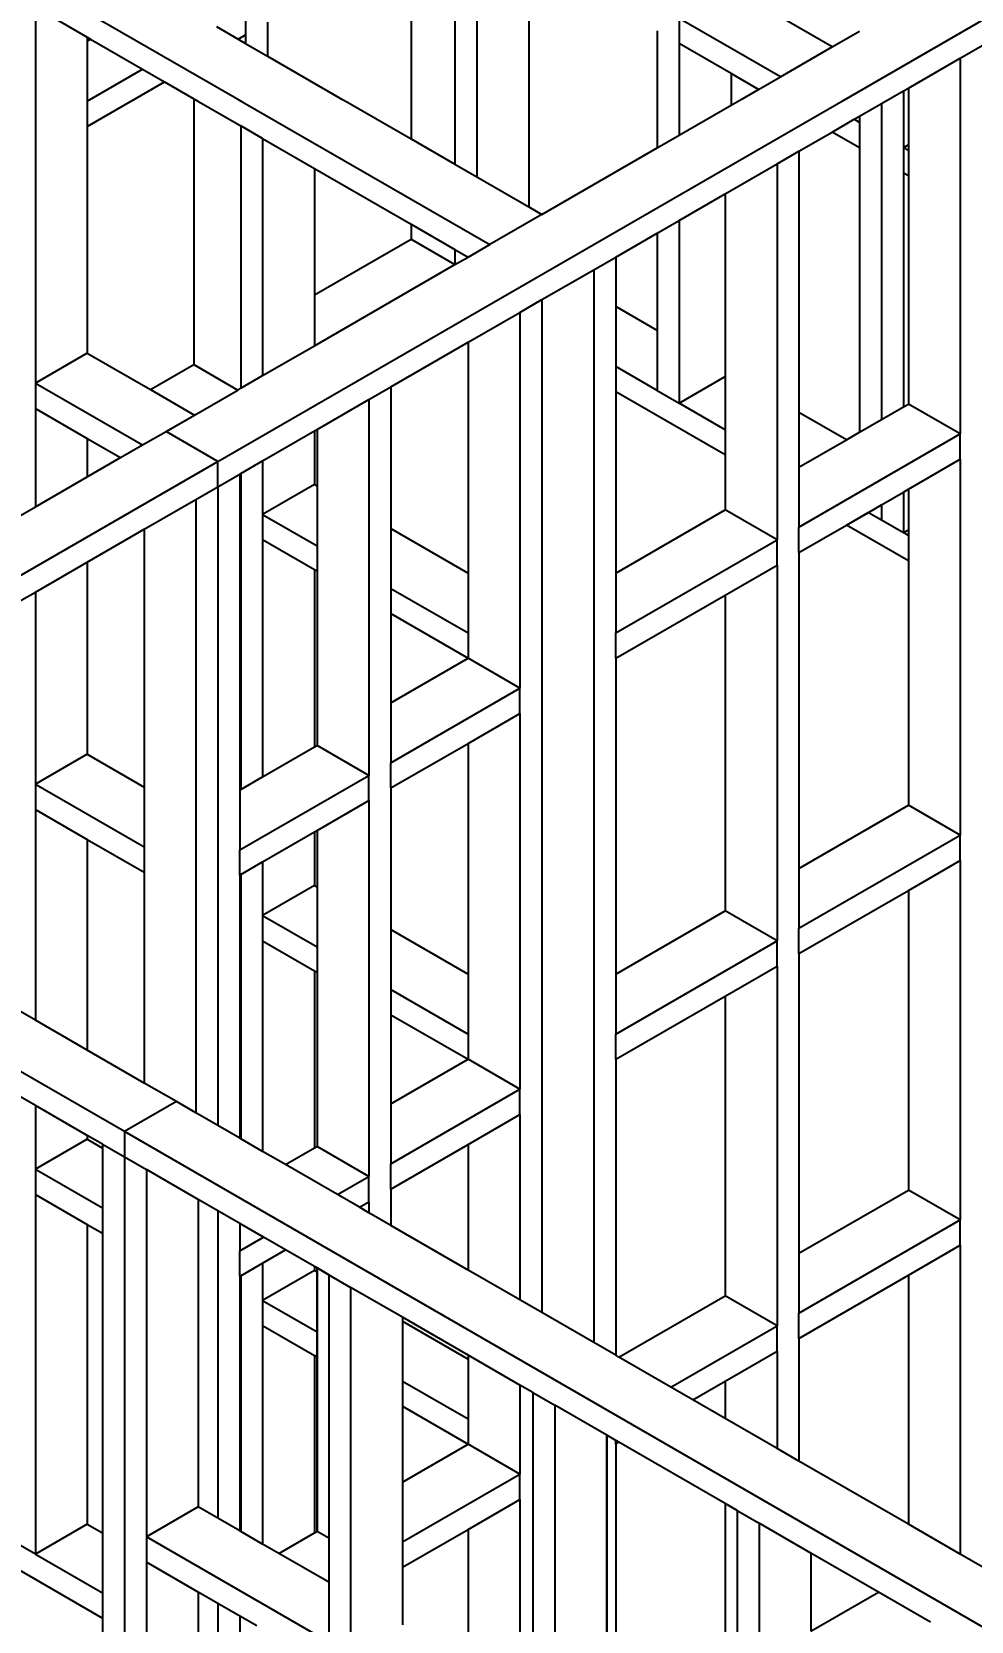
# Model space of a CAD drawing. Header units: millimetres. Extents: x 19458 to 19801, y 4351 to 4752.
# Drawn here: x 19603.5 to 19604.652, y 4522.548 to 4524.498 of the extents above; entities that cross this region are included whole.
import ezdxf

# ---------------------------------------------------------------- set-up
doc = ezdxf.new("R2010")
doc.units = ezdxf.units.MM
doc.layers.add('cotas', color=1, linetype='Continuous')
doc.layers.add('cotas @ 100', color=1, linetype='Continuous')
doc.styles.add('century gothic', font='GOTHIC.TTF')
doc.dimstyles.new('ANOTATIVE 100 SMCONSTRUCCIONES', dxfattribs={"dimscale": 0, "dimtxt": 0.18, "dimasz": 0.15, "dimexe": 0.18, "dimexo": 0.09, "dimgap": 0.1, "dimtad": 1, "dimzin": 0, "dimdsep": 46, "dimtxsty": 'century gothic', "dimblk1": 'FLECHA1', "dimblk2": 'FLECHA1', "dimsah": 1, "dimcen": 0.18, "dimdle": 0.075, "dimclrd": 1, "dimclre": 1, "dimclrt": 2, "dimaunit": 1, "dimadec": 0, "dimazin": 0, "dimtfac": 0.75, "dimtix": 1, "dimtmove": 2, "dimatfit": 3, "dimfxl": 0.09, "dimtvp": 1.5, "dimtfill": 1, "dimtolj": 1, "dimtzin": 0, "dimarcsym": 0})

# ---------------------------------------------------------------- blocks, each defined once
blk = doc.blocks.new('FLECHA1')
at = {"color": 4}
blk.add_line((-0.24618, -0.24808), (0.24808, 0.25), dxfattribs=at)
at = {"color": 1}
blk.add_line((-1, 0), (0.49616, 0), dxfattribs=at)
blk = doc.blocks.new('*D1591')
at = {"layer": 'cotas', "color": 1, "lineweight": -2, "transparency": 16777216}
for p, q in [((19614.326, 4565.8448), (19614.326, 4580.8448)), ((19606.9836, 4550.8448), (19596.326, 4550.8448)), ((19614.326, 4548.4298), (19614.326, 4550.8448)), ((19606.5339, 4548.4298), (19596.326, 4548.4298)), ((19614.326, 4533.4298), (19614.326, 4518.4298))]:
    blk.add_line(p, q, dxfattribs=at)
at = {"layer": 'Defpoints', "color": 0, "transparency": 16777216}
for p in [(19614.326, 4550.8448), (19615.9836, 4550.8448), (19615.5339, 4548.4298)]:
    blk.add_point(p, dxfattribs=at)
at = {"layer": 'cotas', "color": 1, "lineweight": -2, "transparency": 16777216, "xscale": 15, "yscale": 15, "zscale": 15}
for p, rotation in [((19614.326, 4550.8448), 270), ((19614.326, 4548.4298), 90)]:
    blk.add_blockref('FLECHA1', p, dxfattribs=dict(at, rotation=rotation))
at = {"layer": 'cotas', "color": 2, "transparency": 16777216, "insert": (19594.9283, 4549.6373), "char_height": 18, "attachment_point": 5, "rotation": 90, "style": 'century gothic', "bg_fill": 3, "box_fill_scale": 1.1, "bg_fill_color": 256, "bg_fill_true_color": 13158600, "bg_fill_transparency": 0}
blk.add_mtext('\\A1;2.42', dxfattribs=at)
blk = doc.blocks.new('ISO GENERAL')
at = {"color": 250}
for p, q in [((-2.1127, 1.3591), (-0.7257, 2.1598)), ((-2.6423, 2.1237), (-1.779, 1.6252)), ((-1.822, 2.0304), (-1.822, 1.7236)), ((-1.7951, 2.0149), (-1.7951, 1.7081)), ((-1.8757, 1.9994), (-1.8757, 1.7546)), ((-1.7315, 1.9782), (-1.7315, 1.6713)), ((-1.3591, 1.8677), (-1.4833, 1.9394)), ((-2.3366, 1.9161), (-2.3366, 1.4551)), ((-2.3366, 1.9161), (-2.2729, 1.8794)), ((-2.0787, 1.9133), (-2.0787, 1.8822)), ((-2.1146, 1.8925), (-2.0878, 1.877)), ((-2.0518, 1.8977), (-2.0518, 1.8562)), ((-1.5469, 1.9026), (-1.5469, 1.8716)), ((-1.4227, 1.8309), (-1.5469, 1.9026)), ((-2.2729, 1.8794), (-2.2729, 1.8746)), ((-2.2729, 1.8794), (-2.2688, 1.877)), ((-2.2729, 1.8746), (-2.2688, 1.877)), ((-2.2729, 1.8746), (-2.2729, 1.8011)), ((-2.2688, 1.877), (-2.2051, 1.8403)), ((-2.0878, 1.877), (-2.0787, 1.8822)), ((-2.0878, 1.877), (-2.0787, 1.8718)), ((-2.0787, 1.8822), (-2.0787, 1.8718)), ((-1.5738, 1.8871), (-1.5738, 1.7437)), ((-1.3591, 1.8677), (-1.3256, 1.887)), ((-2.0787, 1.8718), (-2.0518, 1.8562)), ((-2.0518, 1.8562), (-1.8757, 1.7546)), ((-1.4833, 1.8349), (-1.5469, 1.8716)), ((-1.5469, 1.8716), (-1.5469, 1.7592)), ((-1.4227, 1.8309), (-1.3591, 1.8677)), ((-1.2658, 1.817), (-1.2021, 1.8537)), ((-1.2021, 1.8537), (-1.1753, 1.8693)), ((-1.2021, 1.8537), (-1.2021, 1.3927)), ((-2.2729, 1.8011), (-2.2051, 1.8403)), ((-2.2051, 1.8403), (-2.1783, 1.8247)), ((-1.4833, 1.8349), (-1.4833, 1.7959)), ((-1.4496, 1.8154), (-1.4833, 1.8349)), ((-2.2729, 1.7701), (-2.1783, 1.8247)), ((-2.1783, 1.8247), (-2.1423, 1.804)), ((-1.4833, 1.7959), (-1.4496, 1.8154)), ((-1.4496, 1.8154), (-1.4227, 1.8309)), ((-1.2987, 1.798), (-1.2719, 1.8135)), ((-1.2719, 1.8135), (-1.2658, 1.817)), ((-1.2719, 1.8135), (-1.2719, 1.7438)), ((-1.2658, 1.817), (-1.2658, 1.7474)), ((-2.2729, 1.8011), (-2.2729, 1.7701)), ((-2.1423, 1.804), (-2.1423, 1.4778)), ((-2.1423, 1.804), (-2.0846, 1.7707)), ((-1.5469, 1.7592), (-1.4833, 1.7959)), ((-1.3256, 1.7825), (-1.2987, 1.798)), ((-1.2987, 1.798), (-1.2987, 1.4104)), ((-1.3591, 1.7631), (-1.3322, 1.7787)), ((-1.3322, 1.7787), (-1.3256, 1.7825)), ((-1.3256, 1.7749), (-1.3322, 1.7787)), ((-1.3256, 1.7825), (-1.3256, 1.7749)), ((-1.3256, 1.7749), (-1.3256, 1.7438)), ((-2.2729, 1.7701), (-2.2729, 1.4918)), ((-2.0578, 1.7552), (-2.0846, 1.7707)), ((-2.0846, 1.7707), (-2.0846, 1.4487)), ((-2.0578, 1.7552), (-2.0578, 1.4643)), ((-2.0578, 1.7552), (-1.9941, 1.7184)), ((-1.5738, 1.7437), (-1.5469, 1.7592)), ((-1.4, 1.7395), (-1.3591, 1.7631)), ((-1.3256, 1.7438), (-1.3591, 1.7631)), ((-1.8757, 1.7546), (-1.822, 1.7236)), ((-1.7153, 1.662), (-1.5738, 1.7437)), ((-1.4269, 1.724), (-1.4, 1.7395)), ((-1.4, 1.7395), (-1.4, 1.4191)), ((-1.3256, 1.7438), (-1.3256, 1.3949)), ((-1.2658, 1.7474), (-1.2719, 1.7438)), ((-1.2719, 1.7438), (-1.2719, 1.7128)), ((-1.2658, 1.7403), (-1.2719, 1.7438)), ((-1.2658, 1.7474), (-1.2658, 1.7403)), ((-1.2658, 1.7403), (-1.2658, 1.7093)), ((-1.9941, 1.7184), (-1.9941, 1.5634)), ((-1.9941, 1.7184), (-1.8757, 1.6501)), ((-1.822, 1.7236), (-1.7951, 1.7081)), ((-1.4905, 1.6872), (-1.4269, 1.724)), ((-1.4269, 1.724), (-1.4269, 1.2629)), ((-1.7951, 1.7081), (-1.7315, 1.6713)), ((-1.2658, 1.7093), (-1.2719, 1.7128)), ((-1.2719, 1.7128), (-1.2719, 1.4259)), ((-1.2658, 1.7093), (-1.2658, 1.4294)), ((-1.5469, 1.6547), (-1.4905, 1.6872)), ((-1.4905, 1.6872), (-1.4905, 1.463)), ((-1.7153, 1.662), (-1.779, 1.6252)), ((-1.7315, 1.6713), (-1.7153, 1.662)), ((-1.8757, 1.6501), (-1.8757, 1.6317)), ((-1.8757, 1.6501), (-1.822, 1.6191)), ((-1.6248, 1.6097), (-1.5738, 1.6392)), ((-1.5738, 1.6392), (-1.5469, 1.6547)), ((-1.5738, 1.6392), (-1.5738, 1.5195)), ((-1.5469, 1.6547), (-1.5469, 1.4305)), ((-1.9941, 1.5634), (-1.8757, 1.6317)), ((-1.8757, 1.6317), (-1.822, 1.6007)), ((-1.822, 1.6191), (-1.822, 1.6007)), ((-1.822, 1.6191), (-1.8058, 1.6097)), ((-1.8058, 1.6097), (-1.779, 1.6252)), ((-1.9941, 1.501), (-1.822, 1.6004)), ((-1.822, 1.6004), (-1.8058, 1.6097)), ((-1.822, 1.6007), (-1.822, 1.6004)), ((-1.6517, 1.5942), (-1.6248, 1.6097)), ((-1.6248, 1.6097), (-1.6248, 1.5489)), ((-1.7153, 1.5575), (-1.6517, 1.5942)), ((-1.6517, 1.5942), (-1.6517, 0.278)), ((-1.9941, 1.5634), (-1.9941, 1.501)), ((-1.8058, 1.5052), (-1.7422, 1.5419)), ((-1.7422, 1.5419), (-1.7153, 1.5575)), ((-1.7422, 1.5419), (-1.7422, 1.0809)), ((-1.7153, 1.5575), (-1.7153, 0.3148)), ((-1.5738, 1.5195), (-1.6248, 1.5489)), ((-1.6248, 1.5489), (-1.6248, 1.4754)), ((-1.9006, 1.4505), (-1.8058, 1.5052)), ((-1.8058, 1.5052), (-1.8058, 1.2221)), ((-1.5738, 1.5195), (-1.5738, 1.446)), ((-2.2729, 1.4918), (-2.3366, 1.4551)), ((-2.2729, 1.4918), (-2.1955, 1.4471)), ((-2.0578, 1.4643), (-1.9941, 1.501)), ((-2.1955, 1.4471), (-2.1423, 1.4778)), ((-2.1423, 1.4778), (-2.0883, 1.4466)), ((-2.0846, 1.4487), (-2.0578, 1.4643)), ((-1.5738, 1.446), (-1.6248, 1.4754)), ((-1.6248, 1.4754), (-1.6248, 1.4444)), ((-1.5469, 1.4305), (-1.4905, 1.463)), ((-1.4905, 1.463), (-1.4905, 1.3979)), ((-2.3366, 1.4551), (-2.3366, 1.424)), ((-2.3366, 1.4551), (-2.2051, 1.3792)), ((-2.1955, 1.4471), (-2.1415, 1.4159)), ((-2.1415, 1.4159), (-2.0883, 1.4466)), ((-2.0883, 1.4466), (-2.0846, 1.4487)), ((-1.9274, 1.435), (-1.9006, 1.4505)), ((-1.9006, 1.4505), (-1.9006, 1.2768)), ((-1.4905, 1.3669), (-1.6248, 1.4444)), ((-1.6248, 1.4444), (-1.6248, 1.2221)), ((-1.5738, 1.446), (-1.5469, 1.4305)), ((-2.3366, 1.424), (-2.2729, 1.3873)), ((-2.3366, 1.424), (-2.3366, 1.3033)), ((-1.9911, 1.3982), (-1.9274, 1.435)), ((-1.9274, 1.435), (-1.9274, 0.9739)), ((-1.4905, 1.3979), (-1.5469, 1.4305)), ((-1.2987, 1.4104), (-1.2719, 1.4259)), ((-1.2719, 1.4259), (-1.2658, 1.4294)), ((-1.2021, 1.3927), (-1.2658, 1.4294)), ((-2.1763, 1.3958), (-2.1415, 1.4159)), ((-1.3418, 1.3855), (-1.4, 1.4191)), ((-1.4, 1.4191), (-1.4, 1.3519)), ((-1.3256, 1.3949), (-1.2987, 1.4104)), ((-2.2729, 1.3873), (-2.2729, 1.34)), ((-2.2729, 1.3873), (-2.232, 1.3637)), ((-2.2051, 1.3792), (-2.1763, 1.3958)), ((-2.1127, 1.3591), (-2.1763, 1.3958)), ((-2.0578, 1.3597), (-1.9941, 1.3965)), ((-1.9941, 1.3965), (-1.9911, 1.3982)), ((-1.9941, 1.3965), (-1.9941, 1.3308)), ((-1.9911, 1.3982), (-1.9911, 1.3291)), ((-1.4905, 1.3979), (-1.4905, 1.3669)), ((-1.4, 1.2784), (-1.2021, 1.3927)), ((-1.4, 1.3519), (-1.3418, 1.3855)), ((-1.3418, 1.3855), (-1.3256, 1.3949)), ((-1.2021, 1.3616), (-1.2021, 1.3927)), ((-2.232, 1.3637), (-2.2051, 1.3792)), ((-1.4905, 1.3669), (-1.4905, 1.2996)), ((-2.8184, 0.9516), (-2.1127, 1.3591)), ((-2.2729, 1.34), (-2.232, 1.3637)), ((-2.1127, 1.328), (-2.1127, 1.3591)), ((-2.0846, 1.3442), (-2.0578, 1.3597)), ((-2.0578, 1.3597), (-2.0578, 1.2941)), ((-1.4, 1.3519), (-1.4, 1.2784)), ((-1.2658, 1.3249), (-1.2021, 1.3616)), ((-1.2021, 1.3616), (-1.2021, 0.9006)), ((-2.3366, 1.3033), (-2.2729, 1.34)), ((-2.1396, 1.3125), (-2.1127, 1.328)), ((-2.1127, 1.328), (-2.0858, 1.3435)), ((-2.1127, 1.328), (-2.1127, 0.5442)), ((-2.0858, 1.3435), (-2.0846, 1.3442)), ((-2.0858, 1.3435), (-2.0858, 1.3103)), ((-2.0846, 1.3442), (-2.0846, 1.3096)), ((-1.9941, 1.3308), (-2.0578, 1.2941)), ((-1.9941, 1.3308), (-1.9911, 1.3291)), ((-1.9911, 1.3291), (-1.9911, 1.2556)), ((-2.2032, 1.2758), (-2.1396, 1.3125)), ((-2.1396, 1.3125), (-2.1396, 0.5597)), ((-2.0858, 1.3103), (-2.0846, 1.3096)), ((-2.0858, 1.3103), (-2.0858, 1.2793)), ((-2.0846, 1.3096), (-2.0846, 1.2786)), ((-1.2987, 1.3059), (-1.2719, 1.3214)), ((-1.2719, 1.3214), (-1.2658, 1.3249)), ((-1.2719, 1.3214), (-1.2719, 1.2717)), ((-1.2658, 1.3249), (-1.2658, 1.2752)), ((-2.3635, 1.2878), (-2.3366, 1.3033)), ((-2.0578, 1.2941), (-2.0578, 1.2631)), ((-2.0578, 1.2941), (-1.9911, 1.2556)), ((-1.6248, 1.2221), (-1.4905, 1.2996)), ((-1.4269, 1.2629), (-1.4905, 1.2996)), ((-1.3418, 1.281), (-1.3149, 1.2965)), ((-1.3149, 1.2965), (-1.2987, 1.3059)), ((-1.3149, 1.2965), (-1.2987, 1.2872)), ((-1.2987, 1.3059), (-1.2987, 1.2872)), ((-1.2987, 1.2872), (-1.2719, 1.2717)), ((-2.2729, 1.2355), (-2.2032, 1.2758)), ((-2.2032, 1.2758), (-2.2032, 0.9595)), ((-2.0858, 1.2793), (-2.0846, 1.2786)), ((-2.0858, 1.2793), (-2.0858, 0.956)), ((-2.0846, 1.2786), (-2.0846, 0.9566)), ((-1.9006, 1.2768), (-1.8058, 1.2221)), ((-1.9006, 1.2768), (-1.9006, 1.2033)), ((-1.4, 1.2474), (-1.3418, 1.281)), ((-1.4, 1.2474), (-1.4, 1.2784)), ((-1.2658, 1.2371), (-1.3418, 1.281)), ((-1.2719, 1.2717), (-1.2658, 1.2752)), ((-1.2658, 1.2681), (-1.2719, 1.2717)), ((-1.2658, 1.2752), (-1.2658, 1.2681)), ((-1.2658, 1.2681), (-1.2658, 1.2371)), ((-2.0578, 1.2631), (-2.0578, 0.9722)), ((-2.0578, 1.2631), (-1.9941, 1.2263)), ((-1.9911, 1.2556), (-1.9911, 1.2246)), ((-1.6248, 1.1486), (-1.4269, 1.2629)), ((-1.4269, 1.2319), (-1.4269, 1.2629)), ((-2.3366, 1.1988), (-2.2729, 1.2355)), ((-2.2729, 1.2355), (-2.2729, 0.9997)), ((-1.4905, 1.1951), (-1.4269, 1.2319)), ((-1.4269, 1.2319), (-1.4269, 0.7708)), ((-1.4, 1.2474), (-1.4, 0.8598)), ((-1.2658, 1.2371), (-1.2658, 0.9373)), ((-1.9941, 1.2263), (-1.9941, 1.0089)), ((-1.9941, 1.2263), (-1.9911, 1.2246)), ((-1.9911, 1.2246), (-1.9911, 1.0107)), ((-1.8058, 1.2221), (-1.8058, 1.1486)), ((-1.6248, 1.2221), (-1.6248, 1.1486)), ((-2.3635, 1.1833), (-2.3366, 1.1988)), ((-2.3366, 1.1988), (-2.3366, 0.963)), ((-1.9006, 1.2033), (-1.8058, 1.1486)), ((-1.9006, 1.2033), (-1.9006, 1.1723)), ((-1.6248, 1.1176), (-1.4905, 1.1951)), ((-1.4905, 1.1951), (-1.4905, 0.8075)), ((-1.9006, 1.1723), (-1.8058, 1.1176)), ((-1.9006, 1.1723), (-1.9006, 1.0629)), ((-1.8058, 1.1486), (-1.8058, 1.1176)), ((-1.6248, 1.1176), (-1.6248, 1.1486)), ((-1.9006, 1.0629), (-1.8058, 1.1176)), ((-1.7422, 1.0809), (-1.8058, 1.1176)), ((-1.6248, 1.1176), (-1.6248, 0.73)), ((-1.9006, 0.9894), (-1.7422, 1.0809)), ((-1.7422, 1.0498), (-1.7422, 1.0809)), ((-1.9006, 1.0629), (-1.9006, 0.9894)), ((-1.8058, 1.0131), (-1.7422, 1.0498)), ((-1.7422, 1.0498), (-1.7422, 0.5888)), ((-2.2729, 0.9997), (-2.3366, 0.963)), ((-2.2729, 0.9997), (-2.2032, 0.9595)), ((-2.0578, 0.9722), (-1.9941, 1.0089)), ((-1.9941, 1.0089), (-1.9911, 1.0107)), ((-1.9274, 0.9739), (-1.9911, 1.0107)), ((-1.9006, 0.9584), (-1.8058, 1.0131)), ((-1.8058, 1.0131), (-1.8058, 0.73)), ((-1.9006, 0.9584), (-1.9006, 0.9894)), ((-2.3366, 0.963), (-2.3366, 0.9319)), ((-2.3366, 0.963), (-2.2032, 0.886)), ((-2.2032, 0.9595), (-2.2032, 0.886)), ((-2.0858, 0.8825), (-1.9274, 0.9739)), ((-2.0858, 0.956), (-2.0846, 0.9566)), ((-2.0858, 0.956), (-2.0858, 0.8825)), ((-2.0846, 0.9566), (-2.0578, 0.9722)), ((-1.9274, 0.9429), (-1.9274, 0.9739)), ((-1.9006, 0.9584), (-1.9006, 0.7847)), ((-1.9911, 0.9061), (-1.9274, 0.9429)), ((-1.9274, 0.9429), (-1.9274, 0.4818)), ((-1.4, 0.8598), (-1.2658, 0.9373)), ((-1.2021, 0.9006), (-1.2658, 0.9373)), ((-2.3366, 0.9319), (-2.3366, 0.6735)), ((-2.3366, 0.9319), (-2.2729, 0.8952)), ((-2.2273, 0.5368), (-2.882, 0.9149)), ((-2.0578, 0.8676), (-1.9941, 0.9044)), ((-1.9941, 0.9044), (-1.9911, 0.9061)), ((-1.9941, 0.9044), (-1.9941, 0.8387)), ((-1.9911, 0.9061), (-1.9911, 0.837)), ((-1.4, 0.7863), (-1.2021, 0.9006)), ((-1.2021, 0.8695), (-1.2021, 0.9006)), ((-2.2729, 0.8952), (-2.2729, 0.6367)), ((-2.2729, 0.8952), (-2.2032, 0.8549)), ((-2.2032, 0.886), (-2.2032, 0.8549)), ((-2.0858, 0.8514), (-2.0858, 0.8825)), ((-2.0846, 0.8521), (-2.0578, 0.8676)), ((-2.0578, 0.8676), (-2.0578, 0.802)), ((-1.4, 0.8598), (-1.4, 0.7863)), ((-1.2658, 0.8328), (-1.2021, 0.8695)), ((-1.2021, 0.8695), (-1.2021, 0.4284)), ((-2.2032, 0.8549), (-2.2032, 0.5964)), ((-2.0858, 0.8514), (-2.0846, 0.8521)), ((-2.0858, 0.8514), (-2.0858, 0.8182)), ((-2.0846, 0.8521), (-2.0846, 0.8175)), ((-1.9941, 0.8387), (-2.0578, 0.802)), ((-1.9941, 0.8387), (-1.9911, 0.837)), ((-1.9911, 0.837), (-1.9911, 0.7635)), ((-1.4, 0.7553), (-1.2658, 0.8328)), ((-1.2658, 0.8328), (-1.2658, 0.4651)), ((-2.0858, 0.8182), (-2.0846, 0.8175)), ((-2.0858, 0.8182), (-2.0858, 0.7872)), ((-2.0846, 0.8175), (-2.0846, 0.7865)), ((-2.0578, 0.802), (-2.0578, 0.771)), ((-2.0578, 0.802), (-1.9911, 0.7635)), ((-1.6248, 0.73), (-1.4905, 0.8075)), ((-1.4269, 0.7708), (-1.4905, 0.8075)), ((-2.0858, 0.7872), (-2.0846, 0.7865)), ((-2.0858, 0.7872), (-2.0858, 0.5287)), ((-2.0846, 0.7865), (-2.0846, 0.528)), ((-1.9006, 0.7847), (-1.8058, 0.73)), ((-1.9006, 0.7847), (-1.9006, 0.7112)), ((-1.4, 0.7553), (-1.4, 0.7863)), ((-2.0578, 0.771), (-1.9941, 0.7342)), ((-2.0578, 0.771), (-2.0578, 0.5125)), ((-1.9911, 0.7635), (-1.9911, 0.7325)), ((-1.6248, 0.6565), (-1.4269, 0.7708)), ((-1.4269, 0.7398), (-1.4269, 0.7708)), ((-1.4, 0.7553), (-1.4, 0.3876)), ((-1.9941, 0.7342), (-1.9941, 0.5168)), ((-1.9941, 0.7342), (-1.9911, 0.7325)), ((-1.9911, 0.7325), (-1.9911, 0.5186)), ((-1.8058, 0.73), (-1.8058, 0.6565)), ((-1.6248, 0.73), (-1.6248, 0.6565)), ((-1.4905, 0.703), (-1.4269, 0.7398)), ((-1.4269, 0.7398), (-1.4269, 0.2986)), ((-1.9006, 0.7112), (-1.8058, 0.6565)), ((-1.9006, 0.7112), (-1.9006, 0.6802)), ((-1.6248, 0.6255), (-1.4905, 0.703)), ((-1.4905, 0.703), (-1.4905, 0.3354)), ((-2.3366, 0.6735), (-2.3635, 0.689)), ((-2.2729, 0.6367), (-2.3366, 0.6735)), ((-1.9006, 0.6802), (-1.8058, 0.6255)), ((-1.9006, 0.6802), (-1.9006, 0.5708)), ((-1.8058, 0.6565), (-1.8058, 0.6255)), ((-1.6248, 0.6255), (-1.6248, 0.6565)), ((-2.2032, 0.5964), (-2.2729, 0.6367)), ((-1.9006, 0.5708), (-1.8058, 0.6255)), ((-1.7422, 0.5888), (-1.8058, 0.6255)), ((-1.6248, 0.6255), (-1.6248, 0.2625)), ((-2.1636, 0.5736), (-2.2032, 0.5964)), ((-1.9006, 0.4973), (-1.7422, 0.5888)), ((-1.7422, 0.5577), (-1.7422, 0.5888)), ((-2.3366, 0.5689), (-2.3635, 0.5845)), ((-2.3366, 0.5689), (-2.3366, 0.4908)), ((-2.2729, 0.5322), (-2.3366, 0.5689)), ((-2.1636, 0.5736), (-2.2273, 0.5368)), ((-2.1396, 0.5597), (-2.1636, 0.5736)), ((-1.9006, 0.5708), (-1.9006, 0.4973)), ((-2.1127, 0.5442), (-2.1396, 0.5597)), ((-1.8058, 0.521), (-1.7422, 0.5577)), ((-1.7422, 0.5577), (-1.7422, 0.3303)), ((-2.2729, 0.5275), (-2.3366, 0.4908)), ((-2.2729, 0.5322), (-2.2729, 0.5275)), ((-2.2541, 0.5213), (-2.2729, 0.5322)), ((-2.2729, 0.5275), (-2.2541, 0.5167)), ((-2.2273, 0.5368), (-2.2273, 0.5058)), ((-0.188, -0.6405), (-2.2273, 0.5368)), ((-2.0858, 0.5287), (-2.1127, 0.5442)), ((-2.0846, 0.528), (-2.0858, 0.5287)), ((-2.0578, 0.5125), (-2.0846, 0.528)), ((-2.2541, 0.5213), (-2.2273, 0.5058)), ((-2.2541, 0.5213), (-2.2541, 0.5167)), ((-2.2541, 0.5167), (-2.2541, 0.4432)), ((-2.0297, 0.4963), (-2.0578, 0.5125)), ((-2.0297, 0.4963), (-1.9941, 0.5168)), ((-1.9941, 0.5168), (-1.9911, 0.5186)), ((-1.9274, 0.4818), (-1.9911, 0.5186)), ((-1.9006, 0.4663), (-1.8058, 0.521)), ((-1.8058, 0.521), (-1.8058, 0.367)), ((-2.3366, 0.4908), (-2.3366, 0.4598)), ((-2.3366, 0.4908), (-2.2541, 0.4432)), ((-2.2273, 0.5058), (-2.2004, 0.4903)), ((-2.2273, 0.5058), (-2.2273, -1.3917)), ((-2.1367, 0.4536), (-2.2004, 0.4903)), ((-2.2004, 0.4903), (-2.2004, 0.0396)), ((-1.966, 0.4595), (-2.0297, 0.4963)), ((-1.9006, 0.4663), (-1.9006, 0.4973)), ((-1.966, 0.4595), (-1.9274, 0.4818)), ((-1.9274, 0.4508), (-1.9274, 0.4818)), ((-2.3366, 0.4598), (-2.2729, 0.423)), ((-2.3366, 0.4598), (-2.3366, 0.0186)), ((-2.1367, 0.4536), (-2.1367, 0.0763)), ((-2.1127, 0.4397), (-2.1367, 0.4536)), ((-1.9392, 0.444), (-1.966, 0.4595)), ((-1.9392, 0.444), (-1.9274, 0.4508)), ((-1.9274, 0.4508), (-1.9274, 0.4372)), ((-1.9006, 0.4663), (-1.9006, 0.4217)), ((-1.4, 0.3876), (-1.2658, 0.4651)), ((-1.2021, 0.4284), (-1.2658, 0.4651)), ((-2.2541, 0.4432), (-2.2541, 0.4122)), ((-2.1127, 0.4397), (-2.1127, 0.0625)), ((-2.0858, 0.4242), (-2.1127, 0.4397)), ((-1.9274, 0.4372), (-1.9392, 0.444)), ((-1.9006, 0.4217), (-1.9274, 0.4372)), ((-2.2729, 0.423), (-2.2729, 0.0554)), ((-2.2729, 0.423), (-2.2541, 0.4122)), ((-2.2541, 0.4122), (-2.2541, 0.0445)), ((-2.0858, 0.4242), (-2.0858, 0.3904)), ((-2.0566, 0.4073), (-2.0858, 0.4242)), ((-1.8058, 0.367), (-1.9006, 0.4217)), ((-1.4, 0.3141), (-1.2021, 0.4284)), ((-1.2021, 0.3974), (-1.2021, 0.4284)), ((-2.0858, 0.3904), (-2.0566, 0.4073)), ((-2.0858, 0.3593), (-2.0858, 0.3904)), ((-2.0578, 0.3755), (-2.0297, 0.3918)), ((-2.0297, 0.3918), (-2.0566, 0.4073)), ((-1.9941, 0.3712), (-2.0297, 0.3918)), ((-1.2658, 0.3606), (-1.2021, 0.3974)), ((-1.2021, 0.3974), (-1.2021, 0.0185)), ((-2.0846, 0.36), (-2.0578, 0.3755)), ((-2.0578, 0.3755), (-2.0578, 0.3298)), ((-1.9941, 0.3712), (-1.9941, 0.3666)), ((-1.9911, 0.3695), (-1.9941, 0.3712)), ((-1.4, 0.3876), (-1.4, 0.3141)), ((-2.0858, 0.3593), (-2.0846, 0.36)), ((-2.0858, 0.3593), (-2.0858, 0.346)), ((-2.0846, 0.36), (-2.0846, 0.3453)), ((-1.9941, 0.3666), (-2.0578, 0.3298)), ((-1.9941, 0.3666), (-1.9911, 0.3648)), ((-1.9911, 0.3695), (-1.9911, 0.3648)), ((-1.9768, 0.3612), (-1.9911, 0.3695)), ((-1.9911, 0.3648), (-1.9911, 0.2913)), ((-1.9768, 0.3612), (-1.9499, 0.3457)), ((-1.9768, 0.3612), (-1.9768, 0.0381)), ((-1.7422, 0.3303), (-1.8058, 0.367)), ((-1.4, 0.2831), (-1.2658, 0.3606)), ((-1.2658, 0.3606), (-1.2658, 0.0552)), ((-2.0858, 0.346), (-2.0846, 0.3453)), ((-2.0858, 0.346), (-2.0858, 0.315)), ((-2.0846, 0.3453), (-2.0846, 0.3143)), ((-1.9499, 0.3457), (-1.9499, -0.105)), ((-1.8863, 0.309), (-1.9499, 0.3457)), ((-1.6208, 0.2602), (-1.4905, 0.3354)), ((-1.4269, 0.2986), (-1.4905, 0.3354)), ((-2.0858, 0.315), (-2.0846, 0.3143)), ((-2.0858, 0.315), (-2.0858, 0.0469)), ((-2.0846, 0.3143), (-2.0846, 0.0463)), ((-2.0578, 0.3298), (-2.0578, 0.2988)), ((-2.0578, 0.3298), (-1.9911, 0.2913)), ((-1.7153, 0.3148), (-1.7422, 0.3303)), ((-1.6517, 0.278), (-1.7153, 0.3148)), ((-1.4, 0.2831), (-1.4, 0.3141)), ((-2.0578, 0.2988), (-1.9941, 0.262)), ((-2.0578, 0.2988), (-2.0578, 0.0307)), ((-1.8863, 0.309), (-1.8863, 0.3043)), ((-1.8058, 0.2625), (-1.8863, 0.309)), ((-1.8863, 0.3043), (-1.8058, 0.2578)), ((-1.8863, 0.3043), (-1.8863, 0.2308)), ((-1.5571, 0.2234), (-1.4269, 0.2986)), ((-1.4269, 0.2676), (-1.4269, 0.2986)), ((-1.9911, 0.2913), (-1.9911, 0.2603)), ((-1.6248, 0.2625), (-1.6517, 0.278)), ((-1.4, 0.2831), (-1.4, 0.1327)), ((-1.9941, 0.262), (-1.9941, 0.0446)), ((-1.9941, 0.262), (-1.9911, 0.2603)), ((-1.9911, 0.2603), (-1.9911, 0.0464)), ((-1.8058, 0.2625), (-1.8058, 0.2578)), ((-1.7422, 0.2258), (-1.8058, 0.2625)), ((-1.8058, 0.2578), (-1.8058, 0.1844)), ((-1.6208, 0.2602), (-1.6248, 0.2625)), ((-1.5571, 0.2234), (-1.6208, 0.2602)), ((-1.4905, 0.2308), (-1.4269, 0.2676)), ((-1.4269, 0.2676), (-1.4269, 0.1482)), ((-1.8863, 0.2308), (-1.8058, 0.1844)), ((-1.8863, 0.2308), (-1.8863, 0.1998)), ((-1.7422, 0.2258), (-1.7422, 0.1166)), ((-1.7263, 0.2166), (-1.7422, 0.2258)), ((-1.7263, 0.2166), (-1.6995, 0.2011)), ((-1.7263, 0.2166), (-1.7263, -0.1606)), ((-1.5303, 0.2079), (-1.5571, 0.2234)), ((-1.5303, 0.2079), (-1.4905, 0.2308)), ((-1.4905, 0.2308), (-1.4905, 0.185)), ((-1.8863, 0.1998), (-1.8058, 0.1533)), ((-1.8863, 0.1998), (-1.8863, 0.1069)), ((-1.6995, 0.2011), (-1.6995, -0.2496)), ((-1.6358, 0.1644), (-1.6995, 0.2011)), ((-1.4905, 0.185), (-1.5303, 0.2079)), ((-1.8058, 0.1844), (-1.8058, 0.1533)), ((-1.4269, 0.1482), (-1.4905, 0.185)), ((-2.6423, 0.1641), (-2.2541, -0.06)), ((-1.6358, 0.1644), (-1.6358, -0.2129)), ((-1.6248, 0.158), (-1.6358, 0.1644)), ((-1.6248, 0.1533), (-1.6248, 0.158)), ((-1.6208, 0.1557), (-1.6248, 0.158)), ((-1.8863, 0.1069), (-1.8058, 0.1533)), ((-1.7422, 0.1166), (-1.8058, 0.1533)), ((-1.6248, 0.1533), (-1.6208, 0.1557)), ((-1.6248, 0.1533), (-1.6248, -0.2143)), ((-1.4905, 0.0805), (-1.6208, 0.1557)), ((-1.4, 0.1327), (-1.4269, 0.1482)), ((-1.2658, 0.0552), (-1.4, 0.1327)), ((-1.8863, 0.0334), (-1.7422, 0.1166)), ((-1.8863, 0.1069), (-1.8863, 0.0334)), ((-1.7422, 0.0856), (-1.7422, 0.1166)), ((-1.8058, 0.0488), (-1.7422, 0.0856)), ((-1.7422, 0.0856), (-1.7422, -0.1515)), ((-1.4905, 0.0805), (-1.4905, -0.1368)), ((-1.4759, 0.072), (-1.4905, 0.0805)), ((-2.1367, 0.0763), (-2.2004, 0.0396)), ((-2.1127, 0.0625), (-2.1367, 0.0763)), ((-2.0858, 0.0469), (-2.1127, 0.0625)), ((-1.4759, 0.072), (-1.449, 0.0565)), ((-1.4759, 0.072), (-1.4759, -0.1453)), ((-2.2729, 0.0554), (-2.3366, 0.0186)), ((-2.2729, 0.0554), (-2.2541, 0.0445)), ((-2.2541, 0.0445), (-2.2541, -0.029)), ((-1.9768, -0.0895), (-2.2004, 0.0396)), ((-2.2004, 0.0396), (-2.2004, 0.0086)), ((-2.0846, 0.0463), (-2.0858, 0.0469)), ((-2.0578, 0.0307), (-2.0846, 0.0463)), ((-2.038, 0.0193), (-1.9941, 0.0446)), ((-1.9941, 0.0446), (-1.9911, 0.0464)), ((-1.9768, 0.0381), (-1.9911, 0.0464)), ((-1.8863, 0.0024), (-1.8058, 0.0488)), ((-1.8058, 0.0488), (-1.8058, -0.1147)), ((-1.449, 0.0565), (-1.449, -0.3942)), ((-1.3854, 0.0198), (-1.449, 0.0565)), ((-1.2021, 0.0185), (-1.2658, 0.0552)), ((-2.3366, 0.0186), (-2.3635, 0.0341)), ((-2.038, 0.0193), (-2.0578, 0.0307)), ((-1.9768, 0.0381), (-1.9768, -0.016)), ((-1.8863, 0.0334), (-1.8863, 0.0024)), ((-1.3854, 0.0198), (-1.3854, -0.0761)), ((-1.3024, -0.0282), (-1.3854, 0.0198)), ((-2.3366, 0.0186), (-2.2541, -0.029)), ((-2.1367, -0.0282), (-2.2004, 0.0086)), ((-2.2004, 0.0086), (-2.2004, -0.4629)), ((-1.9768, -0.016), (-2.038, 0.0193)), ((-1.8863, 0.0024), (-1.8863, -0.0683)), ((-1.1753, 0.003), (-1.2021, 0.0185)), ((-1.9768, -0.016), (-1.9768, -0.0895)), ((-2.2541, -0.029), (-2.2541, -0.06)), ((-2.1367, -0.0282), (-2.1367, -0.4261)), ((-2.1127, -0.0421), (-2.1367, -0.0282)), ((-1.3854, -0.0761), (-1.3024, -0.0282)), ((-1.2387, -0.0649), (-1.3024, -0.0282)), ((-2.1127, -0.0421), (-2.1127, -0.44)), ((-2.0858, -0.0576), (-2.1127, -0.0421)), ((-2.0858, -0.0576), (-2.0858, -0.0818)), ((-2.0648, -0.0697), (-2.0858, -0.0576)), ((-2.2541, -0.06), (-2.2541, -1.4072))]:
    blk.add_line(p, q, dxfattribs=at)
blk = doc.blocks.new('trr')
at = {"color": 2}
for p, q in [((-47.1645, 1.3591), (-45.7775, 2.1598)), ((-46.4109, 1.8677), (-46.3775, 1.887)), ((-46.4745, 1.8309), (-46.4109, 1.8677)), ((-46.3176, 1.817), (-46.254, 1.8537)), ((-46.254, 1.8537), (-46.2271, 1.8693)), ((-46.254, 1.8537), (-46.254, 1.3927)), ((-46.5351, 1.7959), (-46.5014, 1.8154)), ((-46.5014, 1.8154), (-46.4745, 1.8309)), ((-46.3506, 1.798), (-46.3237, 1.8135)), ((-46.3237, 1.8135), (-46.3176, 1.817)), ((-46.3176, 1.817), (-46.3176, 1.7474)), ((-46.5988, 1.7592), (-46.5351, 1.7959)), ((-46.3775, 1.7825), (-46.3506, 1.798)), ((-46.4109, 1.7631), (-46.384, 1.7787)), ((-46.384, 1.7787), (-46.3775, 1.7825)), ((-46.6257, 1.7437), (-46.5988, 1.7592)), ((-46.4519, 1.7395), (-46.4109, 1.7631)), ((-46.7672, 1.662), (-46.6257, 1.7437)), ((-46.4787, 1.724), (-46.4519, 1.7395)), ((-46.4519, 1.7395), (-46.4519, 1.4191)), ((-46.3176, 1.7474), (-46.3176, 1.7403)), ((-46.3176, 1.7403), (-46.3176, 1.7093)), ((-46.5424, 1.6872), (-46.4787, 1.724)), ((-46.4787, 1.724), (-46.4787, 1.2629)), ((-46.3176, 1.7093), (-46.3176, 1.4294)), ((-46.5988, 1.6547), (-46.5424, 1.6872)), ((-46.5424, 1.6872), (-46.5424, 1.463)), ((-46.7672, 1.662), (-46.8308, 1.6252)), ((-46.6766, 1.6097), (-46.6257, 1.6392)), ((-46.6257, 1.6392), (-46.5988, 1.6547)), ((-46.8577, 1.6097), (-46.8308, 1.6252)), ((-47.046, 1.501), (-46.8738, 1.6004)), ((-46.8738, 1.6004), (-46.8577, 1.6097)), ((-46.7035, 1.5942), (-46.6766, 1.6097)), ((-46.6766, 1.6097), (-46.6766, 1.5489)), ((-46.7672, 1.5575), (-46.7035, 1.5942)), ((-46.7035, 1.5942), (-46.7035, 0.278)), ((-46.8577, 1.5052), (-46.794, 1.5419)), ((-46.794, 1.5419), (-46.7672, 1.5575)), ((-46.794, 1.5419), (-46.794, 1.0809)), ((-46.7672, 1.5575), (-46.7672, 0.3148)), ((-46.6766, 1.5489), (-46.6766, 1.4754)), ((-46.9524, 1.4505), (-46.8577, 1.5052)), ((-46.8577, 1.5052), (-46.8577, 1.2221)), ((-47.1096, 1.4643), (-47.046, 1.501)), ((-47.1365, 1.4487), (-47.1096, 1.4643)), ((-46.6766, 1.4754), (-46.6766, 1.4444)), ((-46.5424, 1.463), (-46.5424, 1.3979)), ((-47.1933, 1.4159), (-47.1401, 1.4466)), ((-47.1401, 1.4466), (-47.1365, 1.4487)), ((-46.9793, 1.435), (-46.9524, 1.4505)), ((-46.9524, 1.4505), (-46.9524, 1.2768)), ((-46.6766, 1.4444), (-46.6766, 1.2221)), ((-47.0429, 1.3982), (-46.9793, 1.435)), ((-46.9793, 1.435), (-46.9793, 0.9739)), ((-46.3506, 1.4104), (-46.3237, 1.4259)), ((-46.3237, 1.4259), (-46.3176, 1.4294)), ((-46.254, 1.3927), (-46.3176, 1.4294)), ((-47.2282, 1.3958), (-47.1933, 1.4159)), ((-46.4519, 1.4191), (-46.4519, 1.3519)), ((-46.3775, 1.3949), (-46.3506, 1.4104)), ((-47.1645, 1.3591), (-47.2282, 1.3958)), ((-47.1096, 1.3597), (-47.046, 1.3965)), ((-47.046, 1.3965), (-47.0429, 1.3982)), ((-47.0429, 1.3982), (-47.0429, 1.3291)), ((-46.5424, 1.3979), (-46.5424, 1.3669)), ((-46.4519, 1.2784), (-46.254, 1.3927)), ((-46.4519, 1.3519), (-46.3936, 1.3855)), ((-46.3936, 1.3855), (-46.3775, 1.3949)), ((-46.254, 1.3616), (-46.254, 1.3927)), ((-46.5424, 1.3669), (-46.5424, 1.2996)), ((-47.1645, 1.328), (-47.1645, 1.3591)), ((-47.1365, 1.3442), (-47.1096, 1.3597)), ((-46.4519, 1.3519), (-46.4519, 1.2784)), ((-46.3176, 1.3249), (-46.254, 1.3616)), ((-46.254, 1.3616), (-46.254, 0.9006)), ((-47.1645, 1.328), (-47.1377, 1.3435)), ((-47.1645, 1.328), (-47.1645, 0.5442)), ((-47.1377, 1.3435), (-47.1365, 1.3442)), ((-47.1377, 1.3435), (-47.1377, 1.3103)), ((-47.0429, 1.3291), (-47.0429, 1.2556)), ((-47.1377, 1.3103), (-47.1377, 1.2793)), ((-46.3506, 1.3059), (-46.3237, 1.3214)), ((-46.3237, 1.3214), (-46.3176, 1.3249)), ((-46.3176, 1.3249), (-46.3176, 1.2752)), ((-46.6766, 1.2221), (-46.5424, 1.2996)), ((-46.4787, 1.2629), (-46.5424, 1.2996)), ((-46.3936, 1.281), (-46.3668, 1.2965)), ((-46.3668, 1.2965), (-46.3506, 1.3059)), ((-47.1377, 1.2793), (-47.1377, 0.956)), ((-46.9524, 1.2768), (-46.9524, 1.2033)), ((-46.4519, 1.2474), (-46.3936, 1.281)), ((-46.4519, 1.2474), (-46.4519, 1.2784)), ((-46.3176, 1.2752), (-46.3176, 1.2681)), ((-46.3176, 1.2681), (-46.3176, 1.2371)), ((-47.0429, 1.2556), (-47.0429, 1.2246)), ((-46.6766, 1.1486), (-46.4787, 1.2629)), ((-46.4787, 1.2319), (-46.4787, 1.2629)), ((-46.5424, 1.1951), (-46.4787, 1.2319)), ((-46.4787, 1.2319), (-46.4787, 0.7708)), ((-46.4519, 1.2474), (-46.4519, 0.8598)), ((-46.3176, 1.2371), (-46.3176, 0.9373)), ((-47.0429, 1.2246), (-47.0429, 1.0107)), ((-46.8577, 1.2221), (-46.8577, 1.1486)), ((-46.6766, 1.2221), (-46.6766, 1.1486)), ((-46.9524, 1.2033), (-46.9524, 1.1723)), ((-46.6766, 1.1176), (-46.5424, 1.1951)), ((-46.5424, 1.1951), (-46.5424, 0.8075)), ((-46.9524, 1.1723), (-46.9524, 1.0629)), ((-46.8577, 1.1486), (-46.8577, 1.1176)), ((-46.6766, 1.1176), (-46.6766, 1.1486)), ((-46.9524, 1.0629), (-46.8577, 1.1176)), ((-46.794, 1.0809), (-46.8577, 1.1176)), ((-46.6766, 1.1176), (-46.6766, 0.73)), ((-46.9524, 0.9894), (-46.794, 1.0809)), ((-46.794, 1.0498), (-46.794, 1.0809)), ((-46.9524, 1.0629), (-46.9524, 0.9894)), ((-46.8577, 1.0131), (-46.794, 1.0498)), ((-46.794, 1.0498), (-46.794, 0.5888)), ((-47.1096, 0.9722), (-47.046, 1.0089)), ((-47.046, 1.0089), (-47.0429, 1.0107)), ((-46.9793, 0.9739), (-47.0429, 1.0107)), ((-46.9524, 0.9584), (-46.8577, 1.0131)), ((-46.8577, 1.0131), (-46.8577, 0.73)), ((-46.9524, 0.9584), (-46.9524, 0.9894)), ((-47.1377, 0.8825), (-46.9793, 0.9739)), ((-47.1377, 0.956), (-47.1365, 0.9566)), ((-47.1377, 0.956), (-47.1377, 0.8825)), ((-47.1365, 0.9566), (-47.1096, 0.9722)), ((-46.9793, 0.9429), (-46.9793, 0.9739)), ((-46.9524, 0.9584), (-46.9524, 0.7847)), ((-47.0429, 0.9061), (-46.9793, 0.9429)), ((-46.9793, 0.9429), (-46.9793, 0.4818)), ((-46.4519, 0.8598), (-46.3176, 0.9373)), ((-46.254, 0.9006), (-46.3176, 0.9373)), ((-47.1096, 0.8676), (-47.046, 0.9044)), ((-47.046, 0.9044), (-47.0429, 0.9061)), ((-47.0429, 0.9061), (-47.0429, 0.837)), ((-46.4519, 0.7863), (-46.254, 0.9006)), ((-46.254, 0.8695), (-46.254, 0.9006)), ((-47.1377, 0.8514), (-47.1377, 0.8825)), ((-47.1365, 0.8521), (-47.1096, 0.8676)), ((-46.4519, 0.8598), (-46.4519, 0.7863)), ((-46.3176, 0.8328), (-46.254, 0.8695)), ((-46.254, 0.8695), (-46.254, 0.4284)), ((-47.1377, 0.8514), (-47.1365, 0.8521)), ((-47.1377, 0.8514), (-47.1377, 0.8182)), ((-47.0429, 0.837), (-47.0429, 0.7635)), ((-46.4519, 0.7553), (-46.3176, 0.8328)), ((-46.3176, 0.8328), (-46.3176, 0.4651)), ((-47.1377, 0.8182), (-47.1377, 0.7872)), ((-46.6766, 0.73), (-46.5424, 0.8075)), ((-46.4787, 0.7708), (-46.5424, 0.8075)), ((-47.1377, 0.7872), (-47.1377, 0.5287)), ((-46.9524, 0.7847), (-46.9524, 0.7112)), ((-46.4519, 0.7553), (-46.4519, 0.7863)), ((-47.0429, 0.7635), (-47.0429, 0.7325)), ((-46.6766, 0.6565), (-46.4787, 0.7708)), ((-46.4787, 0.7398), (-46.4787, 0.7708)), ((-46.4519, 0.7553), (-46.4519, 0.3876)), ((-47.0429, 0.7325), (-47.0429, 0.5186)), ((-46.8577, 0.73), (-46.8577, 0.6565)), ((-46.6766, 0.73), (-46.6766, 0.6565)), ((-46.5424, 0.703), (-46.4787, 0.7398)), ((-46.4787, 0.7398), (-46.4787, 0.2986)), ((-46.9524, 0.7112), (-46.9524, 0.6802)), ((-46.6766, 0.6255), (-46.5424, 0.703)), ((-46.5424, 0.703), (-46.5424, 0.3354)), ((-46.9524, 0.6802), (-46.9524, 0.5708)), ((-46.8577, 0.6565), (-46.8577, 0.6255)), ((-46.6766, 0.6255), (-46.6766, 0.6565)), ((-46.9524, 0.5708), (-46.8577, 0.6255)), ((-46.794, 0.5888), (-46.8577, 0.6255)), ((-46.6766, 0.6255), (-46.6766, 0.2625)), ((-46.9524, 0.4973), (-46.794, 0.5888)), ((-46.794, 0.5577), (-46.794, 0.5888)), ((-46.9524, 0.5708), (-46.9524, 0.4973)), ((-46.8577, 0.521), (-46.794, 0.5577)), ((-46.794, 0.5577), (-46.794, 0.3303)), ((-47.1377, 0.5287), (-47.1645, 0.5442)), ((-47.1365, 0.528), (-47.1377, 0.5287)), ((-47.0815, 0.4963), (-47.046, 0.5168)), ((-47.046, 0.5168), (-47.0429, 0.5186)), ((-46.9793, 0.4818), (-47.0429, 0.5186)), ((-46.9524, 0.4663), (-46.8577, 0.521)), ((-46.8577, 0.521), (-46.8577, 0.367)), ((-47.0179, 0.4595), (-47.0815, 0.4963)), ((-46.9524, 0.4663), (-46.9524, 0.4973)), ((-47.0179, 0.4595), (-46.9793, 0.4818)), ((-46.9793, 0.4508), (-46.9793, 0.4818)), ((-46.991, 0.444), (-47.0179, 0.4595)), ((-46.991, 0.444), (-46.9793, 0.4508)), ((-46.9793, 0.4508), (-46.9793, 0.4372)), ((-46.9524, 0.4663), (-46.9524, 0.4217)), ((-46.4519, 0.3876), (-46.3176, 0.4651)), ((-46.254, 0.4284), (-46.3176, 0.4651)), ((-47.1645, 0.4397), (-47.1645, 0.0625)), ((-47.1377, 0.4242), (-47.1645, 0.4397)), ((-46.9524, 0.4217), (-46.9793, 0.4372)), ((-47.1377, 0.4242), (-47.1377, 0.3904)), ((-47.1084, 0.4073), (-47.1377, 0.4242)), ((-46.4519, 0.3141), (-46.254, 0.4284)), ((-46.254, 0.3974), (-46.254, 0.4284)), ((-47.1377, 0.3904), (-47.1084, 0.4073)), ((-47.1377, 0.3593), (-47.1377, 0.3904)), ((-47.1096, 0.3755), (-47.0815, 0.3918)), ((-47.0815, 0.3918), (-47.1084, 0.4073)), ((-46.3176, 0.3606), (-46.254, 0.3974)), ((-46.254, 0.3974), (-46.254, 0.0185)), ((-47.1365, 0.36), (-47.1096, 0.3755)), ((-46.4519, 0.3876), (-46.4519, 0.3141)), ((-47.1377, 0.3593), (-47.1365, 0.36)), ((-47.1377, 0.3593), (-47.1377, 0.346)), ((-47.0429, 0.0464), (-47.0429, 0.3695)), ((-47.0429, 0.3695), (-47.0286, 0.3612)), ((-47.0286, 0.3612), (-47.0286, 0.0381)), ((-46.794, 0.3303), (-46.8577, 0.367)), ((-46.4519, 0.2831), (-46.3176, 0.3606)), ((-46.3176, 0.3606), (-46.3176, 0.0552)), ((-47.1377, 0.346), (-47.1377, 0.315)), ((-46.6726, 0.2602), (-46.5424, 0.3354)), ((-46.4787, 0.2986), (-46.5424, 0.3354)), ((-47.1377, 0.315), (-47.1377, 0.0469)), ((-46.7672, 0.3148), (-46.794, 0.3303)), ((-46.7035, 0.278), (-46.7672, 0.3148)), ((-46.4519, 0.2831), (-46.4519, 0.3141)), ((-46.609, 0.2234), (-46.4787, 0.2986)), ((-46.4787, 0.2676), (-46.4787, 0.2986)), ((-46.6766, 0.2625), (-46.7035, 0.278)), ((-46.4519, 0.2831), (-46.4519, 0.1327)), ((-46.8577, 0.2625), (-46.8577, 0.2578)), ((-46.794, 0.2258), (-46.8577, 0.2625)), ((-46.8577, 0.2578), (-46.8577, 0.1844)), ((-46.6726, 0.2602), (-46.6766, 0.2625)), ((-46.609, 0.2234), (-46.6726, 0.2602)), ((-46.5424, 0.2308), (-46.4787, 0.2676)), ((-46.4787, 0.2676), (-46.4787, 0.1482)), ((-46.794, 0.2258), (-46.794, 0.1166)), ((-46.7782, 0.2166), (-46.794, 0.2258)), ((-46.7782, 0.2166), (-46.7782, -0.1606)), ((-46.5821, 0.2079), (-46.609, 0.2234)), ((-46.5821, 0.2079), (-46.5424, 0.2308)), ((-46.5424, 0.2308), (-46.5424, 0.185)), ((-46.8577, 0.1844), (-46.8577, 0.1533)), ((-46.4787, 0.1482), (-46.5424, 0.185)), ((-46.6877, 0.1644), (-46.6877, -0.2129)), ((-46.6766, 0.158), (-46.6877, 0.1644)), ((-46.6766, 0.1533), (-46.6766, 0.158)), ((-46.9381, 0.1069), (-46.8577, 0.1533)), ((-46.794, 0.1166), (-46.8577, 0.1533)), ((-46.6766, 0.1533), (-46.6766, -0.2143)), ((-46.4519, 0.1327), (-46.4787, 0.1482)), ((-46.9381, 0.0334), (-46.794, 0.1166)), ((-46.9381, 0.1069), (-46.9381, 0.0334)), ((-46.794, 0.0856), (-46.794, 0.1166)), ((-46.8577, 0.0488), (-46.794, 0.0856)), ((-46.794, 0.0856), (-46.794, -0.1515)), ((-46.5424, 0.0805), (-46.5424, -0.1368)), ((-46.5277, 0.072), (-46.5424, 0.0805)), ((-47.1645, 0.0625), (-47.1886, 0.0763)), ((-47.1377, 0.0469), (-47.1645, 0.0625)), ((-46.5277, 0.072), (-46.5277, -0.1453)), ((-47.1365, 0.0463), (-47.1377, 0.0469)), ((-47.1096, 0.0307), (-47.1365, 0.0463)), ((-47.0898, 0.0193), (-47.046, 0.0446)), ((-47.046, 0.0446), (-47.0429, 0.0464)), ((-47.0286, 0.0381), (-47.0429, 0.0464)), ((-46.9381, 0.0024), (-46.8577, 0.0488)), ((-46.8577, 0.0488), (-46.8577, -0.1147)), ((-46.254, 0.0185), (-46.3176, 0.0552)), ((-47.0898, 0.0193), (-47.1096, 0.0307)), ((-47.0286, 0.0381), (-47.0286, -0.016)), ((-46.9381, 0.0334), (-46.9381, 0.0024)), ((-47.0286, -0.016), (-47.0898, 0.0193)), ((-46.2271, 0.003), (-46.254, 0.0185)), ((-47.0286, -0.016), (-47.0286, -0.0895)), ((-47.1886, -0.0282), (-47.1886, -0.4261)), ((-47.1645, -0.0421), (-47.1886, -0.0282)), ((-46.4372, -0.0761), (-46.3542, -0.0282)), ((-46.2906, -0.0649), (-46.3542, -0.0282)), ((-47.1645, -0.0421), (-47.1645, -0.44)), ((-47.1377, -0.0576), (-47.1645, -0.0421)), ((-47.1377, -0.0576), (-47.1377, -0.0818)), ((-47.1167, -0.0697), (-47.1377, -0.0576))]:
    blk.add_line(p, q, dxfattribs=at)
blk = doc.blocks.new('*U1729')
at = {"layer": 'cotas @ 100'}
dim = blk.add_linear_dim(base=(19614.3260382735, 4550.8448237801), p1=(19615.5338597089, 4548.4298237801), p2=(19615.9836080801, 4550.8448237801), angle=90, dimstyle='ANOTATIVE 100 SMCONSTRUCCIONES', override={"dimscale": 100, "dimtix": 1, "dimtofl": 1, "dimtmove": 1, "dimatfit": 1}, dxfattribs=at)
dim.commit()
dim.dimension.update_dxf_attribs({"geometry": '*D1591', "text_midpoint": (19594.9283496263, 4549.6373237801)})

msp = doc.modelspace()

# ---------------------------------------------------------------- block references
at = {"layer": 'cotas'}
msp.add_blockref('*U1729', (0, 0), dxfattribs=at)

# ---------------------------------------------------------------- next in the draw order: block references
at = {"color": 2}
msp.add_blockref('ISO GENERAL', (19605.8409, 4522.6118), dxfattribs=at)
msp.add_blockref('trr', (19650.8927, 4522.6118))

doc.saveas('drawing.dxf')
